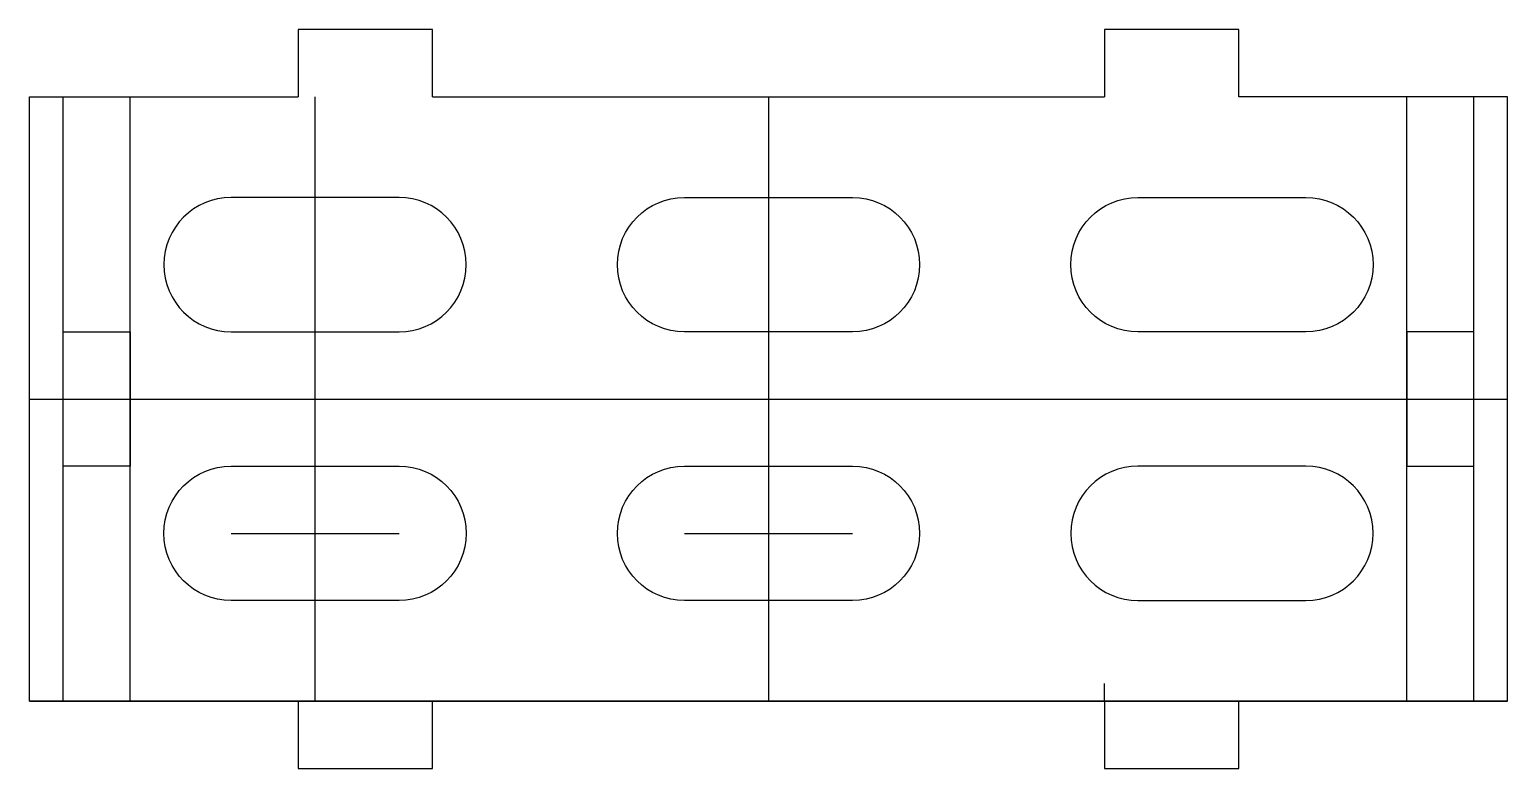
# Model space of a CAD drawing. Header units: inches. Extents: x -3.53 to 1.97, y -2.5 to 0.25.
import ezdxf

# ---------------------------------------------------------------- set-up
doc = ezdxf.new("R2010")
doc.units = ezdxf.units.IN
doc.layers.get('0').update_dxf_attribs({"linetype": 'CONTINUOUS'})

msp = doc.modelspace()

# ---------------------------------------------------------------- linework, layer by layer
for p, q in [((-2.0291, 0.25), (-2.5291, 0.25)), ((-2.5291, 0.25), (-2.5291, 0)), ((-2.0291, 0), (-2.0291, 0.25)), ((0.9709, 0.25), (0.4709, 0.25)), ((0.4709, 0.25), (0.4709, 0)), ((0.9709, 0), (0.9709, 0.25)), ((-3.5291, 0), (-2.5291, 0)), ((-3.5291, -2.25), (-3.5291, 0)), ((-3.4041, -2.25), (-3.4041, 0)), ((-3.1541, -2.2), (-3.1541, 0)), ((-2.0291, 0), (0.4709, 0)), ((-0.7791, 0), (-0.7791, -2.25)), ((1.9709, 0), (0.9709, 0)), ((1.5959, -2.25), (1.5959, 0)), ((1.8459, -2.25), (1.8459, 0)), ((1.9709, -2.25), (1.9709, 0)), ((-2.4666, -2.25), (-2.4666, 0)), ((-3.5291, -1.125), (1.9709, -1.125)), ((-2.7791, -1.625), (-2.1541, -1.625)), ((-1.0916, -1.625), (-0.4666, -1.625)), ((0.4709, -2.25), (0.4709, -2.1836)), ((-3.5291, -2.25), (-2.5291, -2.25)), ((-3.5291, -2.25), (1.9709, -2.25)), ((1.9709, -2.25), (-3.5291, -2.25)), ((-3.1541, -2.25), (-3.4041, -2.25)), ((-3.1541, -2.25), (-3.1541, -2.2)), ((-2.5291, -2.25), (-2.5291, -2.5)), ((-2.0291, -2.25), (-2.5291, -2.25)), ((-2.0291, -2.5), (-2.0291, -2.25)), ((-2.0291, -2.25), (0.4709, -2.25)), ((0.4709, -2.25), (0.4709, -2.5)), ((0.9709, -2.5), (0.9709, -2.25)), ((0.9709, -2.25), (1.9709, -2.25)), ((1.8459, -2.25), (1.5959, -2.25)), ((-2.5291, -2.5), (-2.0291, -2.5)), ((0.4709, -2.5), (0.9709, -2.5))]:
    msp.add_line(p, q)
for points in [[(-2.1541, -0.375), (-2.7791, -0.375, 1), (-2.7791, -0.875), (-2.1541, -0.875, 1)], [(-0.4666, -0.375, -1), (-0.4666, -0.875), (-1.0916, -0.875, -1), (-1.0916, -0.375)], [(1.2209, -0.375, -1), (1.2209, -0.875), (0.5959, -0.875, -1), (0.5959, -0.375)], [(-2.1541, -1.875), (-2.7791, -1.875, -1), (-2.7791, -1.375), (-2.1541, -1.375, -1)], [(-0.4666, -1.875), (-1.0916, -1.875, -1), (-1.0916, -1.375), (-0.4666, -1.375, -1)], [(0.5959, -1.875), (1.2209, -1.875, 1), (1.2209, -1.375), (0.5959, -1.375, 1)]]:
    msp.add_lwpolyline(points, format="xyb", close=True)
for points in [[(-3.1541, -1.375), (-3.4041, -1.375), (-3.4041, -0.875), (-3.1541, -0.875)], [(1.5959, -1.375), (1.8459, -1.375), (1.8459, -0.875), (1.5959, -0.875)]]:
    msp.add_lwpolyline(points, close=True)

doc.saveas('drawing.dxf')
